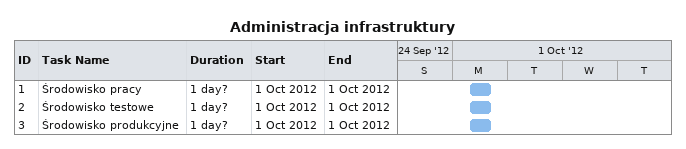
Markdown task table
Administracja infrastruktury

| ID | Task | Duration | Start | Finish |
|---|---|---|---|---|
| 1 | Środowisko pracy | 1d? | 2012-10-01 | 2012-10-01 |
| 2 | Środowisko testowe | 1d? | 2012-10-01 | 2012-10-01 |
| 3 | Środowisko produkcyjne | 1d? | 2012-10-01 | 2012-10-01 |
